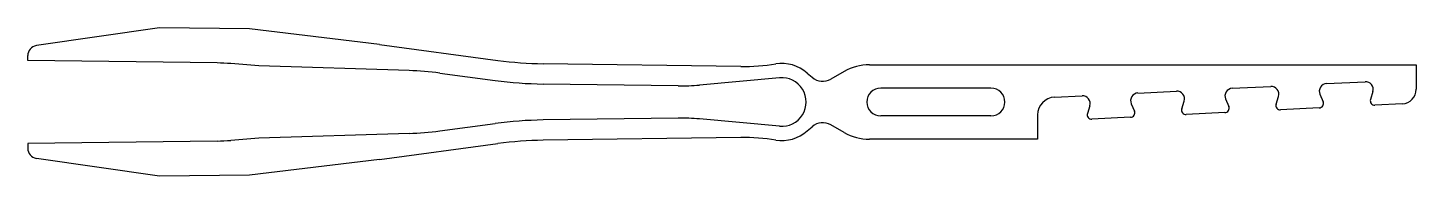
# Model space of a CAD drawing. Header units: millimetres. Extents: x 6.1 to 93.1, y 29.6 to 38.9.
import ezdxf

# ---------------------------------------------------------------- set-up
doc = ezdxf.new("R2010")
doc.units = ezdxf.units.MM
doc.header["$LTSCALE"] = 0.333333

msp = doc.modelspace()

# ---------------------------------------------------------------- linework, layer by layer
at = {"color": 7, "linetype": 'Continuous', "lineweight": 25}
for p, q in [((14.323, 38.915), (6.612, 37.797)), ((19.962, 38.846), (14.323, 38.915)), ((28.115, 37.86), (19.962, 38.846)), ((28.115, 37.86), (35.516, 36.872)), ((6.068, 36.856), (6.068, 37.169)), ((17.925, 36.711), (6.068, 36.856)), ((20.546, 36.53), (18.788, 36.671)), ((50.747, 36.49), (38.37, 36.663)), ((58.804, 36.602), (93.063, 36.602)), ((93.063, 36.602), (93.063, 35.067)), ((29.958, 36.234), (20.546, 36.53)), ((31.879, 36.076), (35.348, 35.614)), ((53.174, 35.783), (48.146, 35.326)), ((54.902, 36.081), (55.208, 35.813)), ((57.217, 36.177), (56.385, 35.697)), ((46.818, 35.275), (38.352, 35.393)), ((66.418, 35.129), (59.509, 35.129)), ((75.627, 34.829), (78.037, 34.949)), ((81.538, 35.123), (83.948, 35.243)), ((87.449, 35.418), (89.859, 35.538)), ((90.344, 34.913), (90.195, 34.429)), ((70.401, 34.569), (72.126, 34.655)), ((72.611, 34.03), (72.462, 33.546)), ((75.206, 34.16), (75.403, 33.693)), ((78.373, 33.841), (78.522, 34.325)), ((81.117, 34.454), (81.314, 33.987)), ((84.284, 34.135), (84.433, 34.619)), ((87.028, 34.748), (87.225, 34.281)), ((92.194, 34.153), (90.476, 34.068)), ((46.818, 33.256), (38.352, 33.138)), ((53.174, 32.748), (48.146, 33.205)), ((66.418, 33.402), (59.509, 33.402)), ((69.339, 33.453), (69.339, 31.929)), ((75.16, 33.305), (72.743, 33.185)), ((81.07, 33.6), (78.654, 33.479)), ((86.981, 33.894), (84.565, 33.774)), ((29.958, 32.297), (20.546, 32.001)), ((31.879, 32.455), (35.348, 32.917)), ((54.902, 32.45), (55.208, 32.718)), ((57.217, 32.354), (56.385, 32.834)), ((17.925, 31.82), (6.068, 31.675)), ((6.068, 31.675), (6.068, 31.362)), ((20.546, 32.001), (18.788, 31.86)), ((28.115, 30.671), (35.516, 31.659)), ((50.747, 32.041), (38.37, 31.868)), ((69.339, 31.929), (58.804, 31.929)), ((14.323, 29.616), (6.612, 30.734)), ((28.115, 30.671), (19.962, 29.685)), ((19.962, 29.685), (14.323, 29.616))]:
    msp.add_line(p, q, dxfattribs=at)
for centre, radius, start, end in [((6.703, 37.169), 0.635, 98.25, 180), ((17.77, 24.012), 12.7, 85.4, 89.3), ((38.707, 60.79), 24.13, 262.4, 269.2), ((50.924, 49.189), 12.7, 269.2, 279.08985), ((53.312, 34.265), 2.413, 48.79069, 99.08985), ((58.804, 33.427), 3.175, 90, 120), ((29.36, 17.194), 19.05, 82.4, 88.2), ((53.312, 34.265), 1.524, 264.8, 95.2), ((55.877, 36.577), 1.016, 228.79069, 300), ((38.707, 60.79), 25.4, 262.4, 269.2), ((46.995, 47.973), 12.7, 269.2, 275.2), ((59.509, 34.265), 0.864, 90, 270), ((66.418, 34.265), 0.864, 270, 90), ((75.651, 34.347), 0.483, 92.85, 202.85), ((78.061, 34.467), 0.483, 342.85, 92.85), ((81.562, 34.641), 0.483, 92.85, 202.85), ((83.972, 34.761), 0.483, 342.85, 92.85), ((87.473, 34.936), 0.483, 92.85, 202.85), ((89.883, 35.056), 0.483, 342.85, 92.85), ((92.148, 35.067), 0.914, 272.85, 0), ((70.457, 33.453), 1.118, 92.85, 180), ((72.15, 34.173), 0.483, 342.85, 92.85), ((81.057, 33.879), 0.279, 272.85, 22.85), ((84.551, 34.053), 0.279, 162.85, 272.85), ((86.967, 34.173), 0.279, 272.85, 22.85), ((90.462, 34.347), 0.279, 162.85, 272.85), ((38.707, 7.741), 25.4, 90.8, 97.6), ((46.995, 20.558), 12.7, 84.8, 90.8), ((72.729, 33.464), 0.279, 162.85, 272.85), ((75.146, 33.584), 0.279, 272.85, 22.85), ((78.64, 33.758), 0.279, 162.85, 272.85), ((29.36, 51.337), 19.05, 271.8, 277.6), ((53.312, 34.265), 2.413, 260.91015, 311.20931), ((55.877, 31.954), 1.016, 60, 131.20931), ((58.804, 35.104), 3.175, 240, 270), ((6.703, 31.362), 0.635, 180, 261.75), ((17.77, 44.519), 12.7, 270.7, 274.6), ((38.707, 7.741), 24.13, 90.8, 97.6), ((50.924, 19.342), 12.7, 80.91015, 90.8)]:
    msp.add_arc(centre, radius, start, end, dxfattribs=at)

doc.saveas('drawing.dxf')
